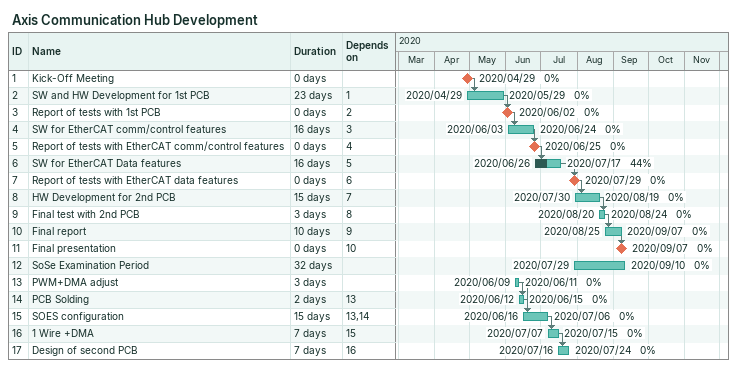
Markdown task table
Axis Communication Hub Development

| ID | Task | Duration | Start | Finish | Predecessors | % complete |
|---|---|---|---|---|---|---|
| 1 | Kick-Off Meeting | 0d | 2020-04-29 | 2020-04-29 |  | 0 |
| 2 | SW and HW Development for 1st PCB | 23d | 2020-04-29 | 2020-05-29 | 1 | 0 |
| 3 | Report of tests with 1st PCB | 0d | 2020-06-02 | 2020-06-02 | 2 | 0 |
| 4 | SW for EtherCAT comm/control features | 16d | 2020-06-03 | 2020-06-24 | 3 | 0 |
| 5 | Report of tests with EtherCAT comm/control features | 0d | 2020-06-25 | 2020-06-25 | 4 | 0 |
| 6 | SW for EtherCAT Data features | 16d | 2020-06-26 | 2020-07-17 | 5 | 44 |
| 7 | Report of tests with EtherCAT data features | 0d | 2020-07-29 | 2020-07-29 | 6 | 0 |
| 8 | HW Development for 2nd PCB | 15d | 2020-07-30 | 2020-08-19 | 7 | 0 |
| 9 | Final test with 2nd PCB | 3d | 2020-08-20 | 2020-08-24 | 8 | 0 |
| 10 | Final report | 10d | 2020-08-25 | 2020-09-07 | 9 | 0 |
| 11 | Final presentation | 0d | 2020-09-07 | 2020-09-07 | 10 | 0 |
| 12 | SoSe Examination Period | 32d | 2020-07-29 | 2020-09-10 |  | 0 |
| 13 | PWM+DMA adjust | 3d | 2020-06-09 | 2020-06-11 |  | 0 |
| 14 | PCB Solding | 2d | 2020-06-12 | 2020-06-15 | 13 | 0 |
| 15 | SOES configuration | 15d | 2020-06-16 | 2020-07-06 | 13, 14 | 0 |
| 16 | 1 Wire +DMA | 7d | 2020-07-07 | 2020-07-15 | 15 | 0 |
| 17 | Design of second PCB | 7d | 2020-07-16 | 2020-07-24 | 16 | 0 |
